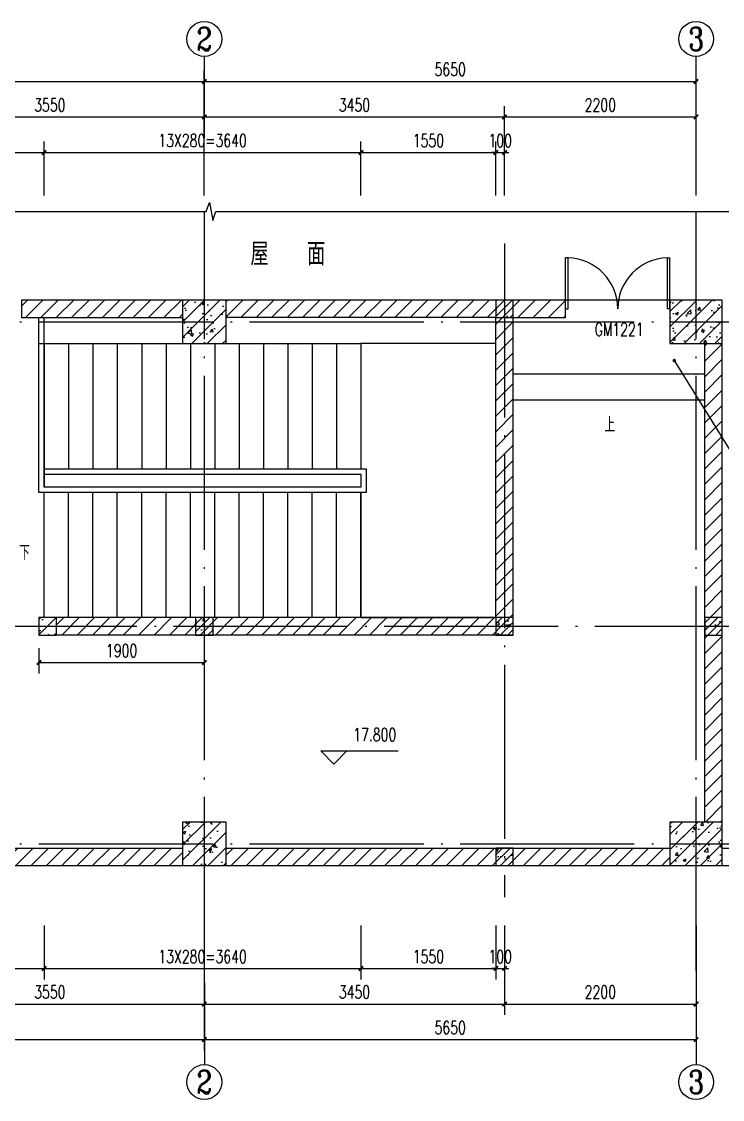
# Model space of a CAD drawing. Extents: x -93062 to 326984, y -142534 to 91021.
# Drawn here: x 177766 to 185819, y -62311 to -49922 of the extents above; entities that cross this region are included whole.
import ezdxf
from ezdxf.enums import TextEntityAlignment as Align

# ---------------------------------------------------------------- set-up
doc = ezdxf.new("R2010")
doc.units = 0
doc.header["$LTSCALE"] = 1000
doc.header["$MEASUREMENT"] = 0
doc.linetypes.add('DOTE', pattern=[2.42, 2, -0.2, 0.02, -0.2])
doc.layers.get('0').update_dxf_attribs({"color": 8})
doc.layers.get('Defpoints').update_dxf_attribs({"color": 8})
for name, color, linetype in [('AXIS', 8, 'Continuous'), ('AXIS_TEXT', 8, 'Continuous'), ('CENTRE LINE', 8, 'DOTE'), ('COLUMN', 8, 'Continuous'), ('DIM_ELEV', 8, 'Continuous'), ('DIM_LEAD', 8, 'Continuous'), ('DIM_SYMB', 8, 'Continuous'), ('DOTE', 8, 'DOTE'), ('GROUND', 8, 'Continuous'), ('PUB_DIM', 8, 'Continuous'), ('PUB_HATCH', 8, 'Continuous'), ('PUB_TEXT', 8, 'Continuous'), ('STAIR', 8, 'Continuous'), ('TEXT', 8, 'Continuous'), ('WALL', 8, 'Continuous'), ('WALL-PARAPET', 8, 'Continuous'), ('WINDOW', 8, 'Continuous'), ('WINDOW_TEXT', 8, 'Continuous')]:
    doc.layers.add(name, color=color, linetype=linetype)
doc.styles.add('_TCH_AXIS', font='COMPLEX', dxfattribs={"bigfont": 'GBCBIG'})
doc.styles.add('_TCH_DIM', font='SIMPLEX', dxfattribs={"bigfont": 'GBCBIG'})
doc.styles.add('_TCH_DIM_T3', font='SIMPLEX', dxfattribs={"width": 0.705882, "bigfont": 'GBCBIG'})
doc.styles.add('_TCH_WINDOW', font='SIMPLEX', dxfattribs={"bigfont": 'GBCBIG'})
doc.styles.add('HZTXT', font='geditxt.shx', dxfattribs={"width": 0.8, "bigfont": 'hztxt1.shx'})
doc.dimstyles.new('_TCH_ARCH&&50', dxfattribs={"dimtxt": 148.75, "dimasz": 50, "dimexe": 125, "dimexo": 150, "dimgap": 63.125, "dimtad": 1, "dimdec": 0, "dimzin": 0, "dimdsep": 46, "dimtxsty": '_TCH_DIM_T3', "dimblk": 'ARCHTICK', "dimcen": 0.09, "dimazin": 2, "dimtfac": 1, "dimtdec": 0, "dimtix": 1, "dimtmove": 2, "dimatfit": 3, "dimfxl": 1, "dimtolj": 1, "dimtzin": 0, "dimarcsym": 0})
pattern_1 = [(45, (0, 89.76), (-88.38838, 88.38838), [])]
pattern_2 = [(45, (0, 0), (-88.38835, 88.38835), []), (50, (0, 0), (358.6301, -31.37607), [37.5, -412.5]), (355, (0, 0), (-69.3757, 376.0961), [30, -330]), (100.4514, (29.9, -2.6), (289.2547, 344.7198), [31.8701, -350.57106]), (46.1842, (0, 100), (533.6205, -82.7595), [56.25, -618.75]), (96.6356, (44.47, 93.1), (467.3314, 487.059), [47.8051, -525.8565]), (351.1842, (0, 100), (467.331, 487.0593), [45, -495]), (21, (50, 75), (298.45353, -201.30945), [37.5, -412.5]), (326, (50, 75), (121.6577, 362.575), [30, -330]), (71.4514, (74.87, 58.22), (420.1113, 161.26525), [31.8701, -350.57106]), (37.5, (0, 0), (6.07993, 166.44693), [0, -326, 0, -335, 0, -331.25]), (7.5, (0, 0), (131.53477, 197.20586), [0, -191, 0, -318.5, 0, -126.25]), (327.5, (-111.5, 0), (266.91122, -11.27744), [0, -125, 0, -390, 0, -517.5]), (317.5, (-161.5, 0), (291.59308, 50.0525), [0, -162.5, 0, -259, 0, -367.5])]

# ---------------------------------------------------------------- blocks, each defined once
blk = doc.blocks.new('_ArchTick')
at = {"color": 0, "linetype": 'ByBlock', "const_width": 0.4}
blk.add_lwpolyline([(-0.5, -0.5), (0.5, 0.5)], dxfattribs=at)
blk = doc.blocks.new('*D106')
at = {"layer": 'Defpoints', "color": 0, "transparency": 16777216}
for p in [(177966, -56973), (179866, -56973), (179866, -57289)]:
    blk.add_point(p, dxfattribs=at)
at = {"layer": 'PUB_DIM', "color": 0, "lineweight": -2, "transparency": 16777216}
for p, q in [((177966, -57123), (177966, -57414)), ((179866, -57123), (179866, -57414)), ((177966, -57289), (179866, -57289))]:
    blk.add_line(p, q, dxfattribs=at)
at = {"layer": 'PUB_DIM', "color": 0, "lineweight": -2, "transparency": 16777216, "xscale": 50, "yscale": 50, "zscale": 50, "rotation": 180}
blk.add_blockref('_ArchTick', (177966, -57289), dxfattribs=at)
at = {"layer": 'PUB_DIM', "color": 0, "lineweight": -2, "transparency": 16777216, "xscale": 50, "yscale": 50, "zscale": 50}
blk.add_blockref('_ArchTick', (179866, -57289), dxfattribs=at)
at = {"layer": 'PUB_DIM', "color": 0, "transparency": 16777216, "insert": (178916, -57152), "char_height": 148.8, "attachment_point": 5, "style": '_TCH_DIM_T3'}
blk.add_mtext('\\A1;1900', dxfattribs=at)
blk = doc.blocks.new('*D584')
at = {"layer": 'AXIS', "color": 0, "lineweight": -2, "transparency": 16777216}
for p, q in [((176316, -60311), (176316, -60931)), ((178026, -60311), (178026, -60931)), ((176316, -60806), (178026, -60806))]:
    blk.add_line(p, q, dxfattribs=at)
at = {"layer": 'Defpoints', "color": 0, "transparency": 16777216}
for p in [(176316, -60161), (178026, -60161), (178026, -60806)]:
    blk.add_point(p, dxfattribs=at)
at = {"layer": 'AXIS', "color": 0, "lineweight": -2, "transparency": 16777216, "xscale": 50, "yscale": 50, "zscale": 50, "rotation": 180}
blk.add_blockref('_ArchTick', (176316, -60806), dxfattribs=at)
at = {"layer": 'AXIS', "color": 0, "lineweight": -2, "transparency": 16777216, "xscale": 50, "yscale": 50, "zscale": 50}
blk.add_blockref('_ArchTick', (178026, -60806), dxfattribs=at)
at = {"layer": 'AXIS', "color": 0, "transparency": 16777216, "insert": (177171, -60669), "char_height": 148.8, "attachment_point": 5, "style": '_TCH_DIM_T3'}
blk.add_mtext('\\A1;1710', dxfattribs=at)
blk = doc.blocks.new('*D585')
at = {"layer": 'AXIS', "color": 0, "lineweight": -2, "transparency": 16777216}
for p, q in [((178026, -60311), (178026, -60931)), ((181666, -60311), (181666, -60931)), ((178026, -60806), (181666, -60806))]:
    blk.add_line(p, q, dxfattribs=at)
at = {"layer": 'Defpoints', "color": 0, "transparency": 16777216}
for p in [(178026, -60161), (181666, -60161), (181666, -60806)]:
    blk.add_point(p, dxfattribs=at)
at = {"layer": 'AXIS', "color": 0, "lineweight": -2, "transparency": 16777216, "xscale": 50, "yscale": 50, "zscale": 50, "rotation": 180}
blk.add_blockref('_ArchTick', (178026, -60806), dxfattribs=at)
at = {"layer": 'AXIS', "color": 0, "lineweight": -2, "transparency": 16777216, "xscale": 50, "yscale": 50, "zscale": 50}
blk.add_blockref('_ArchTick', (181666, -60806), dxfattribs=at)
at = {"layer": 'AXIS', "color": 0, "transparency": 16777216, "insert": (179846, -60669), "char_height": 148.75, "attachment_point": 5, "style": '_TCH_DIM_T3'}
blk.add_mtext('\\A1;13X280=3640', dxfattribs=at)
blk = doc.blocks.new('*D586')
at = {"layer": 'AXIS', "color": 0, "lineweight": -2, "transparency": 16777216}
for p, q in [((181666, -60311), (181666, -60931)), ((183216, -60311), (183216, -60931)), ((181666, -60806), (183216, -60806))]:
    blk.add_line(p, q, dxfattribs=at)
at = {"layer": 'Defpoints', "color": 0, "transparency": 16777216}
for p in [(181666, -60161), (183216, -60161), (183216, -60806)]:
    blk.add_point(p, dxfattribs=at)
at = {"layer": 'AXIS', "color": 0, "lineweight": -2, "transparency": 16777216, "xscale": 50, "yscale": 50, "zscale": 50, "rotation": 180}
blk.add_blockref('_ArchTick', (181666, -60806), dxfattribs=at)
at = {"layer": 'AXIS', "color": 0, "lineweight": -2, "transparency": 16777216, "xscale": 50, "yscale": 50, "zscale": 50}
blk.add_blockref('_ArchTick', (183216, -60806), dxfattribs=at)
at = {"layer": 'AXIS', "color": 0, "transparency": 16777216, "insert": (182441, -60669), "char_height": 148.8, "attachment_point": 5, "style": '_TCH_DIM_T3'}
blk.add_mtext('\\A1;1550', dxfattribs=at)
blk = doc.blocks.new('*D587')
at = {"layer": 'AXIS', "color": 0, "lineweight": -2, "transparency": 16777216}
for p, q in [((183216, -60311), (183216, -60931)), ((183316, -60311), (183316, -60931)), ((183216, -60806), (183166, -60806)), ((183216, -60806), (183316, -60806)), ((183316, -60806), (183366, -60806))]:
    blk.add_line(p, q, dxfattribs=at)
at = {"layer": 'Defpoints', "color": 0, "transparency": 16777216}
for p in [(183216, -60161), (183316, -60161), (183316, -60806)]:
    blk.add_point(p, dxfattribs=at)
at = {"layer": 'AXIS', "color": 0, "lineweight": -2, "transparency": 16777216, "xscale": 50, "yscale": 50, "zscale": 50}
blk.add_blockref('_ArchTick', (183216, -60806), dxfattribs=at)
at = {"layer": 'AXIS', "color": 0, "lineweight": -2, "transparency": 16777216, "xscale": 50, "yscale": 50, "zscale": 50, "rotation": 180}
blk.add_blockref('_ArchTick', (183316, -60806), dxfattribs=at)
at = {"layer": 'AXIS', "color": 0, "transparency": 16777216, "insert": (183266, -60669), "char_height": 148.8, "attachment_point": 5, "style": '_TCH_DIM_T3'}
blk.add_mtext('\\A1;100', dxfattribs=at)
blk = doc.blocks.new('*D589')
at = {"layer": 'AXIS', "color": 0, "lineweight": -2, "transparency": 16777216}
for p, q in [((176316, -60311), (176316, -61340)), ((179866, -60311), (179866, -61340)), ((176316, -61215), (179866, -61215))]:
    blk.add_line(p, q, dxfattribs=at)
at = {"layer": 'Defpoints', "color": 0, "transparency": 16777216}
for p in [(176316, -60161), (179866, -60161), (179866, -61215)]:
    blk.add_point(p, dxfattribs=at)
at = {"layer": 'AXIS', "color": 0, "lineweight": -2, "transparency": 16777216, "xscale": 50, "yscale": 50, "zscale": 50, "rotation": 180}
blk.add_blockref('_ArchTick', (176316, -61215), dxfattribs=at)
at = {"layer": 'AXIS', "color": 0, "lineweight": -2, "transparency": 16777216, "xscale": 50, "yscale": 50, "zscale": 50}
blk.add_blockref('_ArchTick', (179866, -61215), dxfattribs=at)
at = {"layer": 'AXIS', "color": 0, "transparency": 16777216, "insert": (178091, -61077), "char_height": 148.8, "attachment_point": 5, "style": '_TCH_DIM_T3'}
blk.add_mtext('\\A1;3550', dxfattribs=at)
blk = doc.blocks.new('*D590')
at = {"layer": 'AXIS', "color": 0, "lineweight": -2, "transparency": 16777216}
for p, q in [((179866, -60311), (179866, -61340)), ((183316, -60311), (183316, -61340)), ((179866, -61215), (183316, -61215))]:
    blk.add_line(p, q, dxfattribs=at)
at = {"layer": 'Defpoints', "color": 0, "transparency": 16777216}
for p in [(179866, -60161), (183316, -60161), (183316, -61215)]:
    blk.add_point(p, dxfattribs=at)
at = {"layer": 'AXIS', "color": 0, "lineweight": -2, "transparency": 16777216, "xscale": 50, "yscale": 50, "zscale": 50, "rotation": 180}
blk.add_blockref('_ArchTick', (179866, -61215), dxfattribs=at)
at = {"layer": 'AXIS', "color": 0, "lineweight": -2, "transparency": 16777216, "xscale": 50, "yscale": 50, "zscale": 50}
blk.add_blockref('_ArchTick', (183316, -61215), dxfattribs=at)
at = {"layer": 'AXIS', "color": 0, "transparency": 16777216, "insert": (181591, -61077), "char_height": 148.8, "attachment_point": 5, "style": '_TCH_DIM_T3'}
blk.add_mtext('\\A1;3450', dxfattribs=at)
blk = doc.blocks.new('*D591')
at = {"layer": 'AXIS', "color": 0, "lineweight": -2, "transparency": 16777216}
for p, q in [((183316, -60311), (183316, -61340)), ((185516, -60311), (185516, -61340)), ((183316, -61215), (185516, -61215))]:
    blk.add_line(p, q, dxfattribs=at)
at = {"layer": 'Defpoints', "color": 0, "transparency": 16777216}
for p in [(183316, -60161), (185516, -60161), (185516, -61215)]:
    blk.add_point(p, dxfattribs=at)
at = {"layer": 'AXIS', "color": 0, "lineweight": -2, "transparency": 16777216, "xscale": 50, "yscale": 50, "zscale": 50, "rotation": 180}
blk.add_blockref('_ArchTick', (183316, -61215), dxfattribs=at)
at = {"layer": 'AXIS', "color": 0, "lineweight": -2, "transparency": 16777216, "xscale": 50, "yscale": 50, "zscale": 50}
blk.add_blockref('_ArchTick', (185516, -61215), dxfattribs=at)
at = {"layer": 'AXIS', "color": 0, "transparency": 16777216, "insert": (184416, -61077), "char_height": 148.8, "attachment_point": 5, "style": '_TCH_DIM_T3'}
blk.add_mtext('\\A1;2200', dxfattribs=at)
blk = doc.blocks.new('*D592')
at = {"layer": 'AXIS', "color": 0, "lineweight": -2, "transparency": 16777216}
for p, q in [((172766, -60820), (172766, -61748)), ((179866, -60820), (179866, -61748)), ((172766, -61623), (179866, -61623))]:
    blk.add_line(p, q, dxfattribs=at)
at = {"layer": 'Defpoints', "color": 0, "transparency": 16777216}
for p in [(172766, -60670), (179866, -60670), (179866, -61623)]:
    blk.add_point(p, dxfattribs=at)
at = {"layer": 'AXIS', "color": 0, "lineweight": -2, "transparency": 16777216, "xscale": 50, "yscale": 50, "zscale": 50, "rotation": 180}
blk.add_blockref('_ArchTick', (172766, -61623), dxfattribs=at)
at = {"layer": 'AXIS', "color": 0, "lineweight": -2, "transparency": 16777216, "xscale": 50, "yscale": 50, "zscale": 50}
blk.add_blockref('_ArchTick', (179866, -61623), dxfattribs=at)
at = {"layer": 'AXIS', "color": 0, "transparency": 16777216, "insert": (176316, -61486), "char_height": 148.8, "attachment_point": 5, "style": '_TCH_DIM_T3'}
blk.add_mtext('\\A1;7100', dxfattribs=at)
blk = doc.blocks.new('*D593')
at = {"layer": 'AXIS', "color": 0, "lineweight": -2, "transparency": 16777216}
for p, q in [((179866, -60820), (179866, -61748)), ((185516, -60820), (185516, -61748)), ((179866, -61623), (185516, -61623))]:
    blk.add_line(p, q, dxfattribs=at)
at = {"layer": 'Defpoints', "color": 0, "transparency": 16777216}
for p in [(179866, -60670), (185516, -60670), (185516, -61623)]:
    blk.add_point(p, dxfattribs=at)
at = {"layer": 'AXIS', "color": 0, "lineweight": -2, "transparency": 16777216, "xscale": 50, "yscale": 50, "zscale": 50, "rotation": 180}
blk.add_blockref('_ArchTick', (179866, -61623), dxfattribs=at)
at = {"layer": 'AXIS', "color": 0, "lineweight": -2, "transparency": 16777216, "xscale": 50, "yscale": 50, "zscale": 50}
blk.add_blockref('_ArchTick', (185516, -61623), dxfattribs=at)
at = {"layer": 'AXIS', "color": 0, "transparency": 16777216, "insert": (182691, -61486), "char_height": 148.8, "attachment_point": 5, "style": '_TCH_DIM_T3'}
blk.add_mtext('\\A1;5650', dxfattribs=at)
blk = doc.blocks.new('*D594')
at = {"layer": 'AXIS', "color": 0, "lineweight": -2, "transparency": 16777216}
for p, q in [((176316, -51921), (176316, -51302)), ((178026, -51921), (178026, -51302)), ((176316, -51427), (178026, -51427))]:
    blk.add_line(p, q, dxfattribs=at)
at = {"layer": 'Defpoints', "color": 0, "transparency": 16777216}
for p in [(178026, -51427), (176316, -52071), (178026, -52071)]:
    blk.add_point(p, dxfattribs=at)
at = {"layer": 'AXIS', "color": 0, "lineweight": -2, "transparency": 16777216, "xscale": 50, "yscale": 50, "zscale": 50, "rotation": 180}
blk.add_blockref('_ArchTick', (176316, -51427), dxfattribs=at)
at = {"layer": 'AXIS', "color": 0, "lineweight": -2, "transparency": 16777216, "xscale": 50, "yscale": 50, "zscale": 50}
blk.add_blockref('_ArchTick', (178026, -51427), dxfattribs=at)
at = {"layer": 'AXIS', "color": 0, "transparency": 16777216, "insert": (177171, -51289), "char_height": 148.8, "attachment_point": 5, "style": '_TCH_DIM_T3'}
blk.add_mtext('\\A1;1710', dxfattribs=at)
blk = doc.blocks.new('*D595')
at = {"layer": 'AXIS', "color": 0, "lineweight": -2, "transparency": 16777216}
for p, q in [((178026, -51921), (178026, -51302)), ((181666, -51921), (181666, -51302)), ((178026, -51427), (181666, -51427))]:
    blk.add_line(p, q, dxfattribs=at)
at = {"layer": 'Defpoints', "color": 0, "transparency": 16777216}
for p in [(181666, -51427), (178026, -52071), (181666, -52071)]:
    blk.add_point(p, dxfattribs=at)
at = {"layer": 'AXIS', "color": 0, "lineweight": -2, "transparency": 16777216, "xscale": 50, "yscale": 50, "zscale": 50, "rotation": 180}
blk.add_blockref('_ArchTick', (178026, -51427), dxfattribs=at)
at = {"layer": 'AXIS', "color": 0, "lineweight": -2, "transparency": 16777216, "xscale": 50, "yscale": 50, "zscale": 50}
blk.add_blockref('_ArchTick', (181666, -51427), dxfattribs=at)
at = {"layer": 'AXIS', "color": 0, "transparency": 16777216, "insert": (179846, -51289), "char_height": 148.75, "attachment_point": 5, "style": '_TCH_DIM_T3'}
blk.add_mtext('\\A1;13X280=3640', dxfattribs=at)
blk = doc.blocks.new('*D596')
at = {"layer": 'AXIS', "color": 0, "lineweight": -2, "transparency": 16777216}
for p, q in [((181666, -51921), (181666, -51302)), ((183216, -51921), (183216, -51302)), ((181666, -51427), (183216, -51427))]:
    blk.add_line(p, q, dxfattribs=at)
at = {"layer": 'Defpoints', "color": 0, "transparency": 16777216}
for p in [(183216, -51427), (181666, -52071), (183216, -52071)]:
    blk.add_point(p, dxfattribs=at)
at = {"layer": 'AXIS', "color": 0, "lineweight": -2, "transparency": 16777216, "xscale": 50, "yscale": 50, "zscale": 50, "rotation": 180}
blk.add_blockref('_ArchTick', (181666, -51427), dxfattribs=at)
at = {"layer": 'AXIS', "color": 0, "lineweight": -2, "transparency": 16777216, "xscale": 50, "yscale": 50, "zscale": 50}
blk.add_blockref('_ArchTick', (183216, -51427), dxfattribs=at)
at = {"layer": 'AXIS', "color": 0, "transparency": 16777216, "insert": (182441, -51289), "char_height": 148.8, "attachment_point": 5, "style": '_TCH_DIM_T3'}
blk.add_mtext('\\A1;1550', dxfattribs=at)
blk = doc.blocks.new('*D597')
at = {"layer": 'AXIS', "color": 0, "lineweight": -2, "transparency": 16777216}
for p, q in [((183216, -51921), (183216, -51302)), ((183316, -51921), (183316, -51302)), ((183216, -51427), (183166, -51427)), ((183216, -51427), (183316, -51427)), ((183316, -51427), (183366, -51427))]:
    blk.add_line(p, q, dxfattribs=at)
at = {"layer": 'Defpoints', "color": 0, "transparency": 16777216}
for p in [(183316, -51427), (183216, -52071), (183316, -52071)]:
    blk.add_point(p, dxfattribs=at)
at = {"layer": 'AXIS', "color": 0, "lineweight": -2, "transparency": 16777216, "xscale": 50, "yscale": 50, "zscale": 50}
blk.add_blockref('_ArchTick', (183216, -51427), dxfattribs=at)
at = {"layer": 'AXIS', "color": 0, "lineweight": -2, "transparency": 16777216, "xscale": 50, "yscale": 50, "zscale": 50, "rotation": 180}
blk.add_blockref('_ArchTick', (183316, -51427), dxfattribs=at)
at = {"layer": 'AXIS', "color": 0, "transparency": 16777216, "insert": (183266, -51289), "char_height": 148.8, "attachment_point": 5, "style": '_TCH_DIM_T3'}
blk.add_mtext('\\A1;100', dxfattribs=at)
blk = doc.blocks.new('*D599')
at = {"layer": 'AXIS', "color": 0, "lineweight": -2, "transparency": 16777216}
for p, q in [((176316, -51921), (176316, -50893)), ((179866, -51921), (179866, -50893)), ((176316, -51018), (179866, -51018))]:
    blk.add_line(p, q, dxfattribs=at)
at = {"layer": 'Defpoints', "color": 0, "transparency": 16777216}
for p in [(179866, -51018), (176316, -52071), (179866, -52071)]:
    blk.add_point(p, dxfattribs=at)
at = {"layer": 'AXIS', "color": 0, "lineweight": -2, "transparency": 16777216, "xscale": 50, "yscale": 50, "zscale": 50, "rotation": 180}
blk.add_blockref('_ArchTick', (176316, -51018), dxfattribs=at)
at = {"layer": 'AXIS', "color": 0, "lineweight": -2, "transparency": 16777216, "xscale": 50, "yscale": 50, "zscale": 50}
blk.add_blockref('_ArchTick', (179866, -51018), dxfattribs=at)
at = {"layer": 'AXIS', "color": 0, "transparency": 16777216, "insert": (178091, -50881), "char_height": 148.8, "attachment_point": 5, "style": '_TCH_DIM_T3'}
blk.add_mtext('\\A1;3550', dxfattribs=at)
blk = doc.blocks.new('*D600')
at = {"layer": 'AXIS', "color": 0, "lineweight": -2, "transparency": 16777216}
for p, q in [((179866, -51921), (179866, -50893)), ((183316, -51921), (183316, -50893)), ((179866, -51018), (183316, -51018))]:
    blk.add_line(p, q, dxfattribs=at)
at = {"layer": 'Defpoints', "color": 0, "transparency": 16777216}
for p in [(183316, -51018), (179866, -52071), (183316, -52071)]:
    blk.add_point(p, dxfattribs=at)
at = {"layer": 'AXIS', "color": 0, "lineweight": -2, "transparency": 16777216, "xscale": 50, "yscale": 50, "zscale": 50, "rotation": 180}
blk.add_blockref('_ArchTick', (179866, -51018), dxfattribs=at)
at = {"layer": 'AXIS', "color": 0, "lineweight": -2, "transparency": 16777216, "xscale": 50, "yscale": 50, "zscale": 50}
blk.add_blockref('_ArchTick', (183316, -51018), dxfattribs=at)
at = {"layer": 'AXIS', "color": 0, "transparency": 16777216, "insert": (181591, -50881), "char_height": 148.8, "attachment_point": 5, "style": '_TCH_DIM_T3'}
blk.add_mtext('\\A1;3450', dxfattribs=at)
blk = doc.blocks.new('*D601')
at = {"layer": 'AXIS', "color": 0, "lineweight": -2, "transparency": 16777216}
for p, q in [((183316, -51921), (183316, -50893)), ((185516, -51921), (185516, -50893)), ((183316, -51018), (185516, -51018))]:
    blk.add_line(p, q, dxfattribs=at)
at = {"layer": 'Defpoints', "color": 0, "transparency": 16777216}
for p in [(185516, -51018), (183316, -52071), (185516, -52071)]:
    blk.add_point(p, dxfattribs=at)
at = {"layer": 'AXIS', "color": 0, "lineweight": -2, "transparency": 16777216, "xscale": 50, "yscale": 50, "zscale": 50, "rotation": 180}
blk.add_blockref('_ArchTick', (183316, -51018), dxfattribs=at)
at = {"layer": 'AXIS', "color": 0, "lineweight": -2, "transparency": 16777216, "xscale": 50, "yscale": 50, "zscale": 50}
blk.add_blockref('_ArchTick', (185516, -51018), dxfattribs=at)
at = {"layer": 'AXIS', "color": 0, "transparency": 16777216, "insert": (184416, -50881), "char_height": 148.8, "attachment_point": 5, "style": '_TCH_DIM_T3'}
blk.add_mtext('\\A1;2200', dxfattribs=at)
blk = doc.blocks.new('*D602')
at = {"layer": 'AXIS', "color": 0, "lineweight": -2, "transparency": 16777216}
for p, q in [((172766, -51413), (172766, -50485)), ((179866, -51413), (179866, -50485)), ((172766, -50610), (179866, -50610))]:
    blk.add_line(p, q, dxfattribs=at)
at = {"layer": 'Defpoints', "color": 0, "transparency": 16777216}
for p in [(179866, -50610), (172766, -51563), (179866, -51563)]:
    blk.add_point(p, dxfattribs=at)
at = {"layer": 'AXIS', "color": 0, "lineweight": -2, "transparency": 16777216, "xscale": 50, "yscale": 50, "zscale": 50, "rotation": 180}
blk.add_blockref('_ArchTick', (172766, -50610), dxfattribs=at)
at = {"layer": 'AXIS', "color": 0, "lineweight": -2, "transparency": 16777216, "xscale": 50, "yscale": 50, "zscale": 50}
blk.add_blockref('_ArchTick', (179866, -50610), dxfattribs=at)
at = {"layer": 'AXIS', "color": 0, "transparency": 16777216, "insert": (176316, -50472), "char_height": 148.8, "attachment_point": 5, "style": '_TCH_DIM_T3'}
blk.add_mtext('\\A1;7100', dxfattribs=at)
blk = doc.blocks.new('*D603')
at = {"layer": 'AXIS', "color": 0, "lineweight": -2, "transparency": 16777216}
for p, q in [((179866, -51413), (179866, -50485)), ((185516, -51413), (185516, -50485)), ((179866, -50610), (185516, -50610))]:
    blk.add_line(p, q, dxfattribs=at)
at = {"layer": 'Defpoints', "color": 0, "transparency": 16777216}
for p in [(185516, -50610), (179866, -51563), (185516, -51563)]:
    blk.add_point(p, dxfattribs=at)
at = {"layer": 'AXIS', "color": 0, "lineweight": -2, "transparency": 16777216, "xscale": 50, "yscale": 50, "zscale": 50, "rotation": 180}
blk.add_blockref('_ArchTick', (179866, -50610), dxfattribs=at)
at = {"layer": 'AXIS', "color": 0, "lineweight": -2, "transparency": 16777216, "xscale": 50, "yscale": 50, "zscale": 50}
blk.add_blockref('_ArchTick', (185516, -50610), dxfattribs=at)
at = {"layer": 'AXIS', "color": 0, "transparency": 16777216, "insert": (182691, -50472), "char_height": 148.8, "attachment_point": 5, "style": '_TCH_DIM_T3'}
blk.add_mtext('\\A1;5650', dxfattribs=at)

msp = doc.modelspace()

# ---------------------------------------------------------------- hatches: boundary and pattern name
at = {"layer": 'PUB_HATCH'}
h = msp.add_hatch(dxfattribs=at)
h.set_pattern_fill('普通砖', color=256, scale=50, style=0)
h.set_pattern_definition(pattern_1)
h.paths.add_polyline_path([(179616.2, -53322.9), (179616.2, -53122.9), (177766.2, -53122.9), (177766.2, -53322.9)])
h = msp.add_hatch(dxfattribs=at)
h.set_pattern_fill('钢筋混凝土', color=256, scale=50, style=0)
h.set_pattern_definition(pattern_2)
h.paths.add_polyline_path([(179616.2, -53622.9), (180116.2, -53622.9), (180116.2, -53122.9), (179616.2, -53122.9)])
h = msp.add_hatch(dxfattribs=at)
h.set_pattern_fill('普通砖', color=256, scale=50, style=0)
h.set_pattern_definition(pattern_1)
h.paths.add_polyline_path([(180116.2, -53122.9), (180116.2, -53322.9), (183216.2, -53322.9), (183316.2, -53256.3), (183316.2, -53122.9)])
h = msp.add_hatch(dxfattribs=at)
h.set_pattern_fill('钢筋混凝土', color=256, scale=50, style=0)
h.set_pattern_definition(pattern_2)
h.paths.add_polyline_path([(183216.2, -53322.9), (183416.2, -53322.9), (183416.2, -53122.9), (183216.2, -53122.9)])
h = msp.add_hatch(dxfattribs=at)
h.set_pattern_fill('普通砖', color=256, scale=50, style=0)
h.set_pattern_definition(pattern_1)
h.paths.add_polyline_path([(183416.2, -53322.9), (184016.2, -53322.9), (184016.2, -53122.9), (183316.2, -53122.9), (183316.2, -53256.3)])
h = msp.add_hatch(dxfattribs=at)
h.set_pattern_fill('钢筋混凝土', color=256, scale=50, style=0)
h.set_pattern_definition(pattern_2)
h.paths.add_polyline_path([(185216.2, -53622.9), (185816.2, -53622.9), (185816.2, -53122.9), (185216.2, -53122.9)])
h = msp.add_hatch(dxfattribs=at)
h.set_pattern_fill('普通砖', color=256, scale=50, style=0)
h.set_pattern_definition(pattern_1)
h.paths.add_polyline_path([(183216.2, -56772.9), (183416.2, -56972.9), (183416.2, -53322.9), (183316.2, -53256.3), (183216.2, -53322.9)])
h = msp.add_hatch(dxfattribs=at)
h.set_pattern_fill('普通砖', color=256, scale=50, style=0)
h.set_pattern_definition(pattern_1)
h.paths.add_polyline_path([(185816.2, -53622.9), (185616.2, -53622.9), (185616.2, -59122.9), (185816.2, -59122.9)])
h = msp.add_hatch(dxfattribs=at)
h.set_pattern_fill('钢筋混凝土', color=256, scale=50, style=0)
h.set_pattern_definition(pattern_2)
h.paths.add_polyline_path([(178166.2, -56972.9), (178166.2, -56772.9), (177966.2, -56772.9), (177966.2, -56972.9)])
h = msp.add_hatch(dxfattribs=at)
h.set_pattern_fill('普通砖', color=256, scale=50, style=0)
h.set_pattern_definition(pattern_1)
h.paths.add_polyline_path([(183416.2, -56972.9), (183216.2, -56772.9), (178166.2, -56772.9), (178166.2, -56972.9)])
h = msp.add_hatch(dxfattribs=at)
h.set_pattern_fill('钢筋混凝土', color=256, scale=50, style=0)
h.set_pattern_definition(pattern_2)
h.paths.add_polyline_path([(179766.2, -56972.9), (179966.2, -56972.9), (179966.2, -56772.9), (179766.2, -56772.9)])
h = msp.add_hatch(dxfattribs=at)
h.set_pattern_fill('钢筋混凝土', color=256, scale=50, style=0)
h.set_pattern_definition(pattern_2)
h.paths.add_polyline_path([(183416.2, -56772.9), (183216.2, -56772.9), (183216.2, -56972.9), (183416.2, -56972.9)])
h = msp.add_hatch(dxfattribs=at)
h.set_pattern_fill('钢筋混凝土', color=256, scale=50, style=0)
h.set_pattern_definition(pattern_2)
h.paths.add_polyline_path([(185816.2, -56772.9), (185616.2, -56772.9), (185616.2, -56972.9), (185816.2, -56972.9)])
h = msp.add_hatch(dxfattribs=at)
h.set_pattern_fill('钢筋混凝土', color=256, scale=50, style=0)
h.set_pattern_definition(pattern_2)
h.paths.add_polyline_path([(179616.2, -59622.9), (180116.2, -59622.9), (180116.2, -59122.9), (179616.2, -59122.9)])
h = msp.add_hatch(dxfattribs=at)
h.set_pattern_fill('钢筋混凝土', color=256, scale=50, style=0)
h.set_pattern_definition(pattern_2)
h.paths.add_polyline_path([(185216.2, -59622.9), (185816.2, -59622.9), (185816.2, -59122.9), (185216.2, -59122.9)])
h = msp.add_hatch(dxfattribs=at)
h.set_pattern_fill('普通砖', color=256, scale=50, style=0)
h.set_pattern_definition(pattern_1)
h.paths.add_polyline_path([(179616.2, -59622.9), (179616.2, -59422.9), (176416.2, -59422.9), (176316.2, -59489.6), (176316.2, -59622.9)])
h = msp.add_hatch(dxfattribs=at)
h.set_pattern_fill('普通砖', color=256, scale=50, style=0)
h.set_pattern_definition(pattern_1)
h.paths.add_polyline_path([(185216.2, -59622.9), (185216.2, -59422.9), (180116.2, -59422.9), (180116.2, -59622.9)])
h = msp.add_hatch(dxfattribs=at)
h.set_pattern_fill('钢筋混凝土', color=256, scale=50, style=0)
h.set_pattern_definition(pattern_2)
h.paths.add_polyline_path([(183416.2, -59422.9), (183216.2, -59422.9), (183216.2, -59622.9), (183416.2, -59622.9)])

# ---------------------------------------------------------------- linework, layer by layer
at = {"layer": 'AXIS'}
for p, q in [((179866.2, -51263), (179866.2, -50321.5)), ((185516.2, -51263), (185516.2, -50321.5)), ((179866.2, -60969.7), (179866.2, -61911.2)), ((185516.2, -60969.7), (185516.2, -61911.2))]:
    msp.add_line(p, q, dxfattribs=at)
for centre in [(179866.2, -50121.5), (185516.2, -50121.5), (179866.2, -62111.2), (185516.2, -62111.2)]:
    msp.add_circle(centre, 200, dxfattribs=at)
at = {"layer": 'CENTRE LINE'}
for p, q in [((183316.2, -52473.8), (183316.2, -59986.5)), ((172252.5, -56872.9), (186319.8, -56872.9))]:
    msp.add_line(p, q, dxfattribs=at)
at = {"layer": 'COLUMN'}
for p, q in [((180116.2, -53122.9), (179616.2, -53122.9)), ((179616.2, -53122.9), (179616.2, -53622.9)), ((180116.2, -53622.9), (180116.2, -53122.9)), ((183416.2, -53122.9), (183216.2, -53122.9)), ((183216.2, -53122.9), (183216.2, -53322.9)), ((183416.2, -53322.9), (183416.2, -53122.9)), ((185816.2, -53122.9), (185216.2, -53122.9)), ((185216.2, -53122.9), (185216.2, -53622.9)), ((185816.2, -53622.9), (185816.2, -53122.9)), ((183216.2, -53322.9), (183416.2, -53322.9)), ((179616.2, -53622.9), (180116.2, -53622.9)), ((185216.2, -53622.9), (185816.2, -53622.9)), ((178166.2, -56772.9), (177966.2, -56772.9)), ((177966.2, -56772.9), (177966.2, -56972.9)), ((178166.2, -56972.9), (178166.2, -56772.9)), ((179966.2, -56772.9), (179766.2, -56772.9)), ((179766.2, -56772.9), (179766.2, -56972.9)), ((179966.2, -56972.9), (179966.2, -56772.9)), ((183416.2, -56772.9), (183216.2, -56772.9)), ((183216.2, -56772.9), (183216.2, -56972.9)), ((183416.2, -56972.9), (183416.2, -56772.9)), ((185816.2, -56772.9), (185616.2, -56772.9)), ((185616.2, -56772.9), (185616.2, -56972.9)), ((185816.2, -56972.9), (185816.2, -56772.9)), ((177966.2, -56972.9), (178166.2, -56972.9)), ((179766.2, -56972.9), (179966.2, -56972.9)), ((183216.2, -56972.9), (183416.2, -56972.9)), ((185616.2, -56972.9), (185816.2, -56972.9)), ((180116.2, -59122.9), (179616.2, -59122.9)), ((179616.2, -59122.9), (179616.2, -59622.9)), ((180116.2, -59622.9), (180116.2, -59122.9)), ((185816.2, -59122.9), (185216.2, -59122.9)), ((185216.2, -59122.9), (185216.2, -59622.9)), ((185816.2, -59622.9), (185816.2, -59122.9)), ((183416.2, -59422.9), (183216.2, -59422.9)), ((183216.2, -59422.9), (183216.2, -59622.9)), ((183416.2, -59622.9), (183416.2, -59422.9)), ((179616.2, -59622.9), (180116.2, -59622.9)), ((183216.2, -59622.9), (183416.2, -59622.9)), ((185216.2, -59622.9), (185816.2, -59622.9))]:
    msp.add_line(p, q, dxfattribs=at)
at = {"layer": 'DIM_ELEV'}
for p, q in [((181353.3, -58455.8), (181203.3, -58305.8)), ((181203.3, -58305.8), (182091.5, -58305.8)), ((181353.3, -58455.8), (181503.3, -58305.8))]:
    msp.add_line(p, q, dxfattribs=at)
at = {"layer": 'DIM_LEAD'}
msp.add_line((185265.3, -53818), (185979.5, -54969.5), dxfattribs=at)
at = {"layer": 'DIM_LEAD', "const_width": 20}
msp.add_lwpolyline([(185260.1, -53809.5, 1), (185270.6, -53826.5, 1)], format="xyb", close=True, dxfattribs=at)
at = {"layer": 'DIM_SYMB'}
msp.add_lwpolyline([(172166.2, -52105), (179887.5, -52105), (179925.8, -52000), (179962.8, -52210), (180000, -52105), (187721.3, -52105)], dxfattribs=at)
for points in [[(184516.2, -54412, 0, 0, 0), (184516.2, -54013, 40, 0, 0), (184516.2, -53863, 0, 0, 0)], [(177886.2, -56022.9, 0, 0, 0), (182441.2, -56022.9, 0, 0, 0), (182441.2, -54372.9, 0, 0, 0), (178316.2, -54372.9, 40, 0, 0), (178166.2, -54372.9, 0, 0, 0)]]:
    msp.add_lwpolyline(points, format="xyseb", dxfattribs=at)
at = {"layer": 'DOTE'}
for p, q in [((170706.3, -53372.9), (187721.3, -53372.9)), ((170706.3, -59372.9), (187721.3, -59372.9))]:
    msp.add_line(p, q, dxfattribs=at)
for points in [[(179866.2, -60832), (179866.2, -52105)], [(185516.2, -60832), (185516.2, -52105)]]:
    msp.add_lwpolyline(points, dxfattribs=at)
at = {"layer": 'GROUND'}
msp.add_line((185516.2, -53122.9), (185516.2, -52105), dxfattribs=at)
at = {"layer": 'STAIR'}
for p, q in [((177966.2, -53622.9), (177966.2, -53322.9)), ((178026.2, -53622.9), (178026.2, -53322.9)), ((177966.2, -55332.9), (177966.2, -53622.9)), ((177966.2, -53622.9), (178026.2, -53622.9)), ((178026.2, -53622.9), (179616.2, -53622.9)), ((178026.2, -53622.9), (178026.2, -55062.9)), ((178026.2, -55272.9), (178026.2, -53622.9)), ((178306.2, -53622.9), (178306.2, -55062.9)), ((178586.2, -53622.9), (178586.2, -55062.9)), ((178866.2, -53622.9), (178866.2, -55062.9)), ((179146.2, -53622.9), (179146.2, -55062.9)), ((179426.2, -53622.9), (179426.2, -55062.9)), ((179706.2, -53622.9), (179706.2, -55062.9)), ((179986.2, -53622.9), (179986.2, -55062.9)), ((180116.2, -53622.9), (181666.2, -53622.9)), ((180266.2, -53622.9), (180266.2, -55062.9)), ((180546.2, -53622.9), (180546.2, -55062.9)), ((180826.2, -53622.9), (180826.2, -55062.9)), ((181106.2, -53622.9), (181106.2, -55062.9)), ((181386.2, -53622.9), (181386.2, -55062.9)), ((181666.2, -53622.9), (181666.2, -55062.9)), ((183216.2, -53622.9), (181666.2, -53622.9)), ((181666.2, -53622.9), (181666.2, -55062.9)), ((183216.2, -56772.9), (183216.2, -53622.9)), ((178026.2, -55062.9), (178026.2, -55122.9)), ((178026.2, -55062.9), (181726.2, -55062.9)), ((178026.2, -55062.9), (178026.2, -55122.9)), ((178026.2, -55122.9), (181666.2, -55122.9)), ((178026.2, -55122.9), (181666.2, -55122.9)), ((178026.2, -55122.9), (178026.2, -55272.9)), ((181666.2, -55122.9), (181666.2, -55272.9)), ((181666.2, -55122.9), (181666.2, -55272.9)), ((181726.2, -55062.9), (181726.2, -55332.9)), ((181726.2, -55332.9), (177966.2, -55332.9)), ((181666.2, -55272.9), (178026.2, -55272.9)), ((181666.2, -55272.9), (178026.2, -55272.9)), ((178026.2, -56772.9), (178026.2, -55332.9)), ((178306.2, -56772.9), (178306.2, -55332.9)), ((178586.2, -56772.9), (178586.2, -55332.9)), ((178866.2, -56772.9), (178866.2, -55332.9)), ((179146.2, -56772.9), (179146.2, -55332.9)), ((179426.2, -56772.9), (179426.2, -55332.9)), ((179706.2, -56772.9), (179706.2, -55332.9)), ((179986.2, -56772.9), (179986.2, -55332.9)), ((180266.2, -56772.9), (180266.2, -55332.9)), ((180546.2, -56772.9), (180546.2, -55332.9)), ((180826.2, -56772.9), (180826.2, -55332.9)), ((181106.2, -56772.9), (181106.2, -55332.9)), ((181386.2, -56772.9), (181386.2, -55332.9)), ((181666.2, -56772.9), (181666.2, -55332.9)), ((181666.2, -55332.9), (181666.2, -56772.9)), ((181666.2, -56772.9), (178026.2, -56772.9)), ((181666.2, -56772.9), (183216.2, -56772.9))]:
    msp.add_line(p, q, dxfattribs=at)
for points in [[(185616.2, -53972.9), (183416.2, -53972.9)], [(185616.2, -54272.9), (183416.2, -54272.9)]]:
    msp.add_lwpolyline(points, dxfattribs=at)
at = {"layer": 'WALL'}
for p, q in [((179616.2, -53122.9), (177766.2, -53122.9)), ((177766.2, -53122.9), (177766.2, -53322.9)), ((183316.2, -53122.9), (180116.2, -53122.9)), ((184016.2, -53122.9), (183316.2, -53122.9)), ((184016.2, -53322.9), (184016.2, -53122.9)), ((177766.2, -53322.9), (179616.2, -53322.9)), ((183216.2, -53322.9), (180116.2, -53322.9)), ((183216.2, -56772.9), (183216.2, -53322.9)), ((183416.2, -53322.9), (184016.2, -53322.9)), ((183416.2, -56972.9), (183416.2, -53322.9)), ((185616.2, -59122.9), (185616.2, -53622.9)), ((185816.2, -59122.9), (185816.2, -53622.9)), ((183216.2, -56772.9), (178166.2, -56772.9)), ((178166.2, -56972.9), (178166.2, -56772.9)), ((183416.2, -56972.9), (178166.2, -56972.9)), ((176416.2, -59422.9), (179616.2, -59422.9)), ((180116.2, -59422.9), (185216.2, -59422.9)), ((176316.2, -59622.9), (179616.2, -59622.9)), ((180116.2, -59622.9), (185216.2, -59622.9))]:
    msp.add_line(p, q, dxfattribs=at)
at = {"layer": 'WALL-PARAPET'}
for p, q in [((185816.2, -59422.9), (187721.3, -59422.9)), ((185816.2, -59622.9), (187721.3, -59622.9))]:
    msp.add_line(p, q, dxfattribs=at)
at = {"layer": 'WINDOW'}
for p, q in [((184016.2, -53222.9), (184016.2, -52637.9)), ((184046.2, -52637.9), (184016.2, -52637.9)), ((184046.2, -53222.9), (184046.2, -52637.9)), ((185186.2, -53222.9), (185186.2, -52637.9)), ((185186.2, -52637.9), (185216.2, -52637.9)), ((185216.2, -53222.9), (185216.2, -52637.9)), ((185216.2, -53122.9), (184016.2, -53122.9)), ((184016.2, -53222.9), (184046.2, -53222.9)), ((185216.2, -53222.9), (185186.2, -53222.9))]:
    msp.add_line(p, q, dxfattribs=at)
for centre, start, end in [((184031.2, -53222.9), 0, 88.53072), ((185201.2, -53222.9), 91.46928, 180)]:
    msp.add_arc(centre, 585, start, end, dxfattribs=at)

# ---------------------------------------------------------------- texts
at = {"layer": 'AXIS_TEXT', "style": '_TCH_AXIS'}
for s, p, p2 in [('2', (179777.5, -50254.6), (179955, -50254.6)), ('3', (185427.5, -50254.6), (185605, -50254.6)), ('2', (179777.5, -62244.3), (179955, -62244.3)), ('3', (185427.5, -62244.3), (185605, -62244.3))]:
    msp.add_text(s, height=266.3, dxfattribs=at).set_placement(p, p2, align=Align.FIT)
at = {"layer": 'PUB_TEXT', "style": '_TCH_DIM'}
for s, p in [('上', (184464.1, -54639.5)), ('下', (177738.8, -56110.4))]:
    msp.add_text(s, height=168.8, dxfattribs=at).set_placement(p)
at = {"layer": 'PUB_TEXT', "style": '_TCH_DIM', "width": 0.705882}
msp.add_text('17.800', height=148.75, dxfattribs=at).set_placement((181576.5, -58192.5))
at = {"layer": 'TEXT', "style": 'HZTXT', "width": 0.8}
for s, p in [('屋', (180395.5, -52724)), ('面', (181046.5, -52724))]:
    msp.add_text(s, height=262.5, dxfattribs=at).set_placement(p)
at = {"layer": 'WINDOW_TEXT', "style": '_TCH_WINDOW', "width": 0.705882}
msp.add_text('GM1221', height=148.75, dxfattribs=at).set_placement((184351.2, -53534.8))

# ---------------------------------------------------------------- dimensions: what is measured, and where the dimension line sits
at = {"layer": 'AXIS'}
for p1, p2, distance, picture, middle in [((172766.2, -51563), (179866.2, -51563), 953.4, '*D602', (176316.2, -50472.1)), ((179866.2, -51563), (185516.2, -51563), 953.4, '*D603', (182691.2, -50472.1)), ((176316.2, -52071.5), (179866.2, -52071.5), 1053.4, '*D599', (178091.2, -50880.6)), ((179866.2, -52071.5), (183316.2, -52071.5), 1053.4, '*D600', (181591.2, -50880.6)), ((183316.2, -52071.5), (185516.2, -52071.5), 1053.4, '*D601', (184416.2, -50880.6)), ((176316.2, -52071.5), (178026.2, -52071.5), 644.9, '*D594', (177171.2, -51289)), ((181666.2, -52071.5), (183216.2, -52071.5), 644.9, '*D596', (182441.2, -51289)), ((183216.2, -52071.5), (183316.2, -52071.5), 644.9, '*D597', (183266.2, -51289)), ((176316.2, -60161.3), (178026.2, -60161.3), -644.9, '*D584', (177171.2, -60668.7)), ((176316.2, -60161.3), (179866.2, -60161.3), -1053.4, '*D589', (178091.2, -61077.2)), ((179866.2, -60161.3), (183316.2, -60161.3), -1053.4, '*D590', (181591.2, -61077.2)), ((181666.2, -60161.3), (183216.2, -60161.3), -644.9, '*D586', (182441.2, -60668.7)), ((183216.2, -60161.3), (183316.2, -60161.3), -644.9, '*D587', (183266.2, -60668.7)), ((183316.2, -60161.3), (185516.2, -60161.3), -1053.4, '*D591', (184416.2, -61077.2)), ((172766.2, -60669.7), (179866.2, -60669.7), -953.4, '*D592', (176316.2, -61485.6)), ((179866.2, -60669.7), (185516.2, -60669.7), -953.4, '*D593', (182691.2, -61485.6))]:
    dim = msp.add_aligned_dim(p1=p1, p2=p2, distance=distance, dimstyle='_TCH_ARCH&&50', dxfattribs=at)
    dim.commit()
    dim.dimension.update_dxf_attribs({"geometry": picture, "text_midpoint": middle})
for p1, p2, distance, picture, middle in [((178026.2, -52071.5), (181666.2, -52071.5), 644.9, '*D595', (179846.2, -51289)), ((178026.2, -60161.3), (181666.2, -60161.3), -644.9, '*D585', (179846.2, -60668.7))]:
    dim = msp.add_aligned_dim(p1=p1, p2=p2, distance=distance, text='13X280=3640', dimstyle='_TCH_ARCH&&50', dxfattribs=at)
    dim.commit()
    dim.dimension.update_dxf_attribs({"geometry": picture, "text_midpoint": middle})
at = {"layer": 'PUB_DIM'}
dim = msp.add_aligned_dim(p1=(177966.2, -56972.9), p2=(179866.2, -56972.9), distance=-316.3, dimstyle='_TCH_ARCH&&50', dxfattribs=at)
dim.commit()
dim.dimension.update_dxf_attribs({"geometry": '*D106', "text_midpoint": (178916.2, -57151.7)})

doc.saveas('drawing.dxf')
